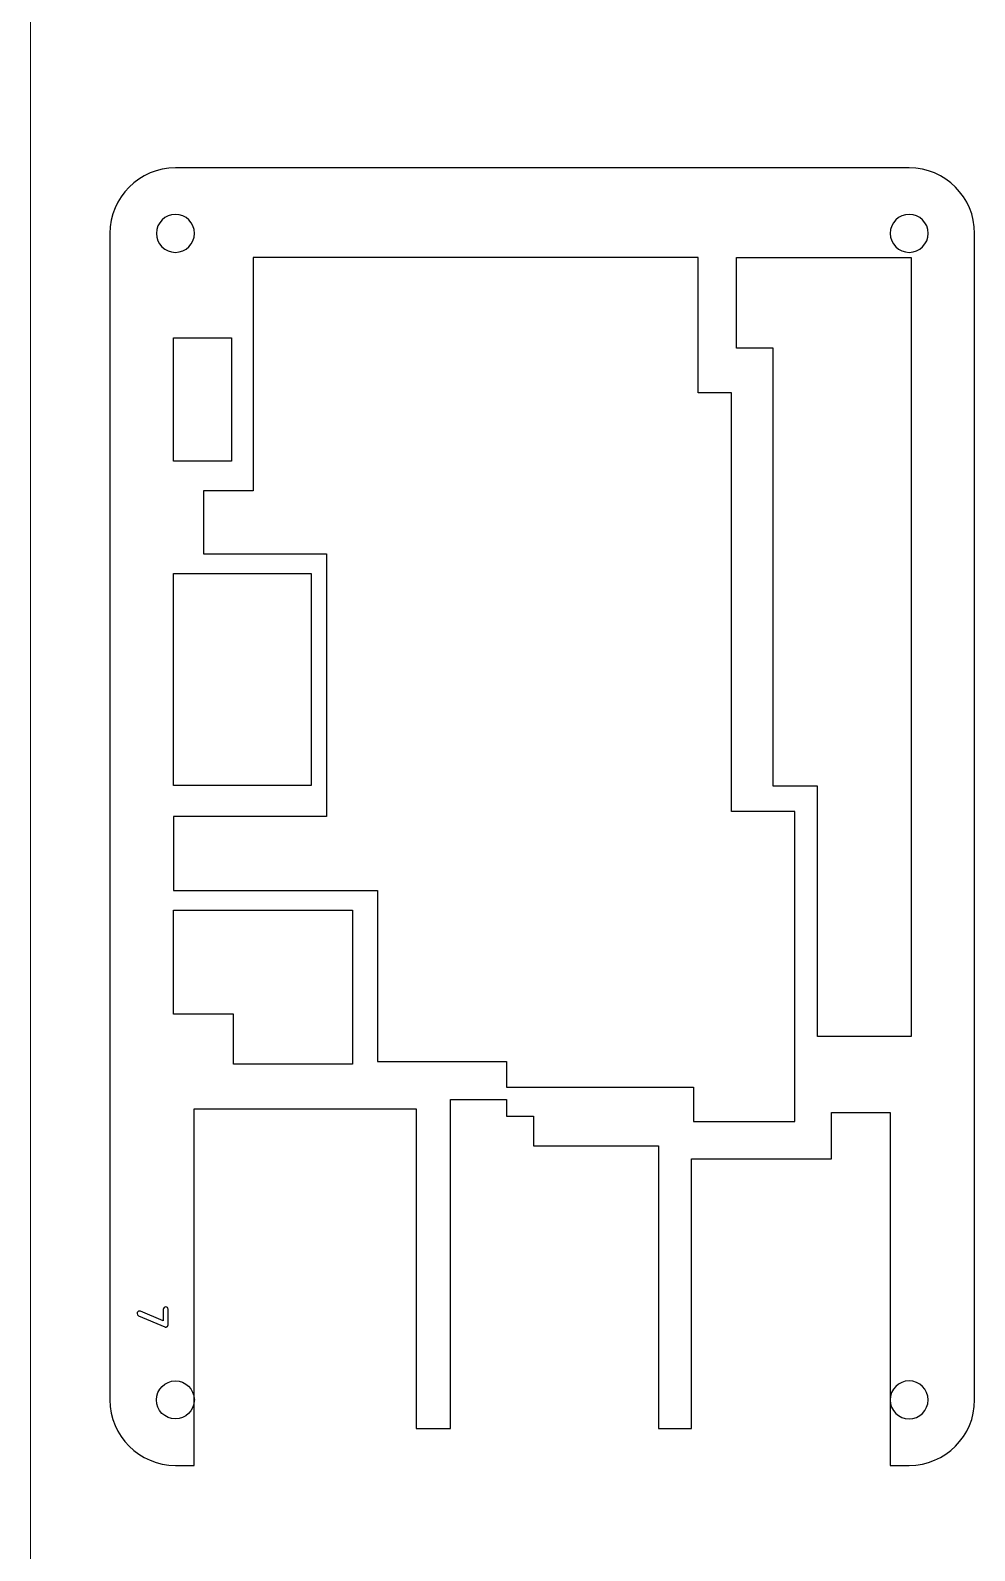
# Model space of a CAD drawing. Header units: millimetres. Extents: x -1309 to 1857, y -1546 to 39.
# Drawn here: x 562.5 to 634.6, y -384.1 to -268.1 of the extents above; entities that cross this region are included whole.
import ezdxf

# ---------------------------------------------------------------- set-up
doc = ezdxf.new("R2010")
doc.units = ezdxf.units.MM
doc.header["$LTSCALE"] = 0.5
doc.layers.get('0').update_dxf_attribs({"lineweight": 18})
doc.layers.add('Layer 1', color=7, linetype='Continuous')

msp = doc.modelspace()

# ---------------------------------------------------------------- linework, layer by layer
msp.add_line((562.5, 0), (562.5, -515.62))
at = {"layer": 'Layer 1'}
for points in [[(620.84, -327.74), (616, -327.74), (616, -295.79), (613.45, -295.79), (613.45, -285.48), (579.49, -285.48), (579.49, -303.27), (575.72, -303.27), (575.72, -308.08), (585.11, -308.08), (585.11, -328.13), (573.42, -328.13), (573.42, -333.77), (588.99, -333.77), (588.99, -346.82), (598.84, -346.82), (598.84, -348.77), (613.1, -348.77), (613.1, -351.4), (620.84, -351.4), (620.84, -327.74)], [(622.56, -344.91), (622.56, -325.81), (619.18, -325.81), (619.18, -292.38), (616.39, -292.38), (616.39, -285.48), (629.71, -285.48), (629.71, -344.91), (622.56, -344.91)], [(573.42, -301), (573.42, -291.59), (577.86, -291.59), (577.86, -301), (573.42, -301)], [(573.42, -325.75), (573.42, -309.59), (583.92, -309.59), (583.92, -325.75), (573.42, -325.75)], [(578, -347.02), (578, -343.21), (573.42, -343.21), (573.42, -335.27), (587.08, -335.27), (587.08, -347.02), (578, -347.02)]]:
    msp.add_lwpolyline(points, dxfattribs=at)
for points in [[(573.57, -278.63), (570.82, -278.63), (568.57, -280.88), (568.57, -283.63)], [(629.57, -278.63), (629.57, -278.63), (573.57, -278.63), (573.57, -278.63)], [(634.56, -283.63), (634.56, -280.88), (632.32, -278.63), (629.57, -278.63)], [(568.57, -283.63), (568.57, -283.63), (568.57, -372.63), (568.57, -372.63)], [(634.56, -372.63), (634.56, -372.63), (634.56, -283.63), (634.56, -283.63)], [(594.57, -374.81), (594.57, -374.81), (594.57, -349.71), (594.57, -349.71)], [(594.57, -349.71), (594.57, -349.71), (598.84, -349.71), (598.84, -349.71)], [(598.84, -349.71), (598.84, -349.71), (598.84, -350.98), (598.84, -350.98)], [(575.01, -372.58), (575.01, -372.58), (575.01, -350.42), (575.01, -350.42)], [(575.01, -350.42), (575.01, -350.42), (591.93, -350.42), (591.93, -350.42)], [(591.93, -350.42), (591.93, -350.42), (591.93, -374.81), (591.93, -374.81)], [(598.84, -350.98), (598.84, -350.98), (600.89, -350.98), (600.89, -350.98)], [(600.89, -350.98), (600.89, -350.98), (600.89, -353.24), (600.89, -353.24)], [(623.65, -354.24), (623.65, -354.24), (623.65, -350.7), (623.65, -350.7)], [(623.65, -350.7), (623.65, -350.7), (628.12, -350.7), (628.12, -350.7)], [(628.12, -350.7), (628.12, -350.7), (628.12, -372.58), (628.12, -372.58)], [(600.89, -353.24), (600.89, -353.24), (610.44, -353.24), (610.44, -353.24)], [(610.44, -353.24), (610.44, -353.24), (610.44, -374.81), (610.44, -374.81)], [(612.95, -374.81), (612.95, -374.81), (612.95, -354.24), (612.95, -354.24)], [(612.95, -354.24), (612.95, -354.24), (623.65, -354.24), (623.65, -354.24)], [(570.9, -365.87), (570.81, -365.83), (570.7, -365.87), (570.66, -365.97)], [(570.75, -366.21), (570.75, -366.21), (572.76, -367.06), (572.76, -367.06)], [(572.64, -366.6), (572.64, -366.6), (570.9, -365.87), (570.9, -365.87)], [(572.64, -365.72), (572.64, -365.72), (572.64, -366.6), (572.64, -366.6)], [(573.01, -366.89), (573.01, -366.89), (573.01, -365.72), (573.01, -365.72)], [(572.76, -367.06), (572.77, -367.06), (572.78, -367.06), (572.79, -367.07)], [(572.79, -367.07), (572.81, -367.07), (572.84, -367.07), (572.86, -367.07)], [(572.86, -367.07), (572.87, -367.06), (572.87, -367.06), (572.88, -367.06)], [(572.88, -367.06), (572.88, -367.06), (572.89, -367.06), (572.9, -367.06)], [(572.9, -367.06), (572.9, -367.05), (572.91, -367.05), (572.92, -367.04)], [(572.92, -367.04), (572.92, -367.04), (572.93, -367.04), (572.93, -367.04)], [(572.93, -367.04), (572.94, -367.03), (572.94, -367.03), (572.95, -367.03)], [(572.95, -367.03), (572.95, -367.02), (572.95, -367.02), (572.96, -367.01)], [(572.96, -367.01), (572.97, -367.01), (572.97, -367.01), (572.97, -367)], [(572.97, -367), (572.98, -367), (572.98, -366.99), (572.98, -366.99)], [(572.98, -366.99), (572.99, -366.97), (573.01, -366.94), (573.01, -366.92)], [(573.01, -366.92), (573.01, -366.91), (573.01, -366.9), (573.01, -366.89)], [(568.57, -372.63), (568.57, -375.38), (570.82, -377.63), (573.57, -377.63)], [(575.01, -377.63), (575.01, -377.63), (575.01, -372.68), (575.01, -372.68)], [(628.12, -372.67), (628.12, -372.67), (628.12, -377.63), (628.12, -377.63)], [(629.57, -377.63), (632.32, -377.63), (634.56, -375.38), (634.56, -372.63)], [(591.93, -374.81), (591.93, -374.81), (594.57, -374.81), (594.57, -374.81)], [(610.44, -374.81), (610.44, -374.81), (612.95, -374.81), (612.95, -374.81)], [(573.57, -377.63), (573.57, -377.63), (575.01, -377.63), (575.01, -377.63)], [(628.12, -377.63), (628.12, -377.63), (629.57, -377.63), (629.57, -377.63)]]:
    msp.add_open_spline(points, degree=3, dxfattribs=at)
for points, knots in [([(572.12, -283.63), (572.12, -282.83), (572.77, -282.18), (573.57, -282.18), (574.37, -282.18), (575.02, -282.83), (575.02, -283.63), (575.02, -284.43), (574.37, -285.08), (573.57, -285.08), (572.76, -285.08), (572.12, -284.43), (572.12, -283.63)], [0, 0, 0, 0, 1, 1, 1, 2, 2, 2, 3, 3, 3, 4, 4, 4, 4]), ([(631.02, -283.63), (631.02, -284.43), (630.37, -285.08), (629.57, -285.08), (628.77, -285.08), (628.12, -284.43), (628.12, -283.63), (628.12, -282.83), (628.77, -282.18), (629.57, -282.18), (630.37, -282.18), (631.02, -282.83), (631.02, -283.63)], [0, 0, 0, 0, 1, 1, 1, 2, 2, 2, 3, 3, 3, 4, 4, 4, 4]), ([(570.66, -365.97), (570.65, -365.99), (570.64, -366.02), (570.64, -366.04), (570.64, -366.12), (570.68, -366.18), (570.75, -366.21)], [17, 17, 17, 17, 18, 18, 18, 19, 19, 19, 19]), ([(573.01, -365.72), (573.01, -365.62), (572.93, -365.54), (572.83, -365.54), (572.73, -365.54), (572.64, -365.62), (572.64, -365.72)], [12, 12, 12, 12, 13, 13, 13, 14, 14, 14, 14]), ([(575.01, -372.68), (574.98, -373.46), (574.35, -374.08), (573.57, -374.08), (572.76, -374.08), (572.12, -373.43), (572.12, -372.63), (572.12, -371.83), (572.77, -371.18), (573.57, -371.18), (574.35, -371.18), (574.98, -371.8), (575.01, -372.58)], [13, 13, 13, 13, 14, 14, 14, 15, 15, 15, 16, 16, 16, 17, 17, 17, 17]), ([(631.01, -372.63), (631.01, -373.43), (630.36, -374.08), (629.56, -374.08), (628.76, -374.08), (628.11, -373.43), (628.11, -372.63), (628.11, -371.83), (628.76, -371.18), (629.56, -371.18), (630.36, -371.18), (631.01, -371.83), (631.01, -372.63)], [0, 0, 0, 0, 1, 1, 1, 2, 2, 2, 3, 3, 3, 4, 4, 4, 4]), ([(575.02, -372.63), (575.02, -372.61), (575.01, -372.6), (575.01, -372.58), (575.01, -372.58), (575.01, -372.68), (575.01, -372.68), (575.01, -372.66), (575.02, -372.65), (575.02, -372.63)], [0, 0, 0, 0, 1, 1, 1, 2, 2, 2, 3, 3, 3, 3]), ([(628.12, -372.58), (628.12, -372.6), (628.12, -372.61), (628.12, -372.63), (628.12, -372.64), (628.12, -372.66), (628.12, -372.67)], [0, 0, 0, 0, 1, 1, 1, 2, 2, 2, 2])]:
    msp.add_open_spline(points, degree=3, knots=knots, dxfattribs=at)

doc.saveas('drawing.dxf')
